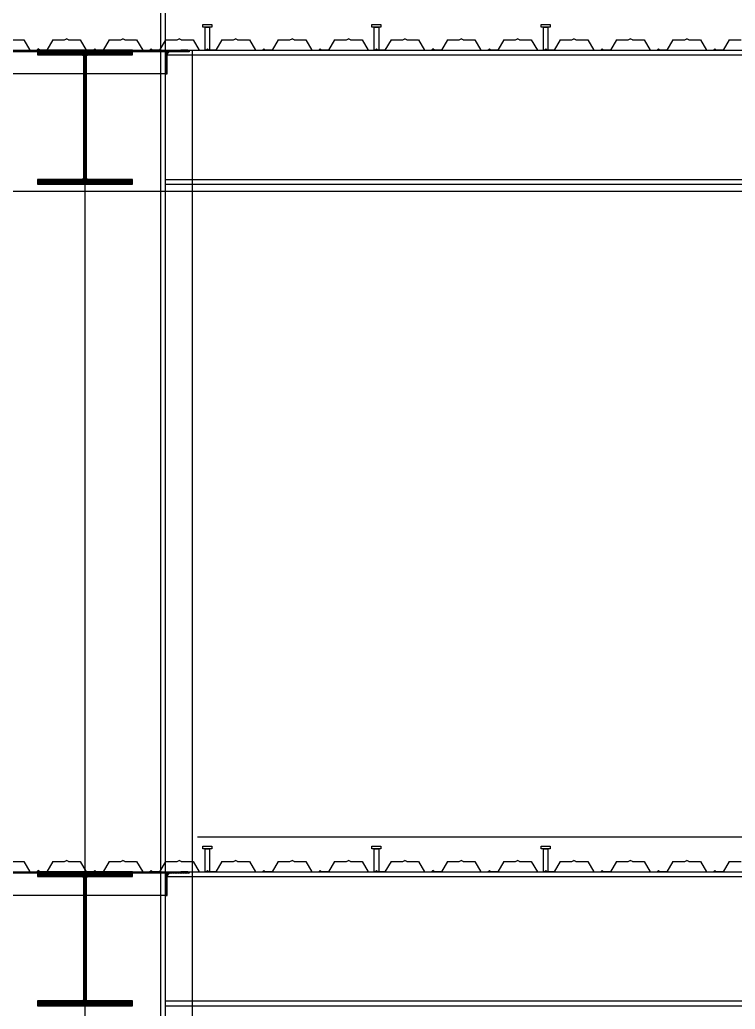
# Model space of a CAD drawing. Header units: millimetres. Extents: x 2148 to 2681, y 758 to 986.
# Drawn here: x 2207.137 to 2208.66, y 857.54 to 859.647 of the extents above; entities that cross this region are included whole.
import ezdxf

# ---------------------------------------------------------------- set-up
doc = ezdxf.new("R2010")
doc.units = ezdxf.units.MM
doc.linetypes.add('CENTER2', pattern=[28.575, 19.05, -3.175, 3.175, -3.175])
doc.linetypes.add('HIDDEN', pattern=[0.375, 0.25, -0.125])
for name, color, linetype in [('D', 1, 'Continuous'), ('HATCH', 8, 'Continuous'), ('Layer2', 8, 'Continuous'), ('S_GRID LINES', 252, 'Continuous')]:
    doc.layers.add(name, color=color, linetype=linetype)

msp = doc.modelspace()

# ---------------------------------------------------------------- hatches: boundary and pattern name
at = {"layer": 'HATCH', "ltscale": 0.5}
h = msp.add_hatch(dxfattribs=at)
h.set_pattern_fill('ANSI31', color=256, scale=0.01, style=0)
h.set_pattern_definition([(45, (81949.5428316, 3608.1356654), (-0.000883883476483, 0.000883883476483), [])])
edge = h.paths.add_edge_path()
edge.add_line((2207.3770294, 859.3070589), (2207.282722, 859.3070589))
edge.add_arc((2207.282722, 859.3109586), 0.0038997, 174.0972671, 270, ccw=False)
edge.add_line((2207.2788429, 859.3113597), (2207.2788429, 859.5677582))
edge.add_arc((2207.282722, 859.5681592), 0.0038997, 89.6345547, 185.9027329, ccw=False)
edge.add_line((2207.2827468, 859.5720589), (2207.3770294, 859.5720589))
edge.add_line((2207.3770294, 859.5720589), (2207.3770294, 859.5820589))
edge.add_line((2207.3770294, 859.5820589), (2207.1749263, 859.5820589))
edge.add_line((2207.1749263, 859.5820589), (2207.1749263, 859.5720589))
edge.add_line((2207.1749263, 859.5720589), (2207.2689346, 859.5720589))
edge.add_arc((2207.2689595, 859.5681592), 0.0038997, -4.2920933, 90.3654453, ccw=False)
edge.add_line((2207.2728483, 859.5678674), (2207.2728483, 859.3112505))
edge.add_arc((2207.2689595, 859.3109586), 0.0038997, -90, 4.2920933, ccw=False)
edge.add_line((2207.2689595, 859.3070589), (2207.1749263, 859.3070589))
edge.add_line((2207.1749263, 859.3070589), (2207.1749263, 859.2970589))
edge.add_line((2207.1749263, 859.2970589), (2207.3770294, 859.2970589))
edge.add_line((2207.3770294, 859.2970589), (2207.3770294, 859.3070589))
h = msp.add_hatch(dxfattribs=at)
h.set_pattern_fill('ANSI31', color=256, scale=0.01, style=0)
h.set_pattern_definition([(135, (-77543.9914518, 3608.1356654), (0.000883883476483, 0.000883883476483), [])])
h.paths.add_polyline_path([(2207.45048, 859.5726456, -0.318843234), (2207.456774, 859.5790589), (2207.4473442, 859.5790589), (2207.44748, 859.5320591), (2207.45048, 859.5320591)])
h.paths.add_polyline_path([(2207.4973476, 859.5820589), (2207.4973476, 859.5790589), (2207.4473442, 859.5790589), (2207.4473355, 859.5820589)])
h = msp.add_hatch(dxfattribs=at)
h.set_pattern_fill('ANSI31', color=256, scale=0.01, style=0)
h.set_pattern_definition([(45, (81949.5428316, 3606.3856654), (-0.000883883476483, 0.000883883476483), [])])
edge = h.paths.add_edge_path()
edge.add_line((2207.3770294, 857.5570589), (2207.282722, 857.5570589))
edge.add_arc((2207.282722, 857.5609586), 0.0038997, 174.0972671, 270, ccw=False)
edge.add_line((2207.2788429, 857.5613597), (2207.2788429, 857.8177582))
edge.add_arc((2207.282722, 857.8181592), 0.0038997, 89.6345547, 185.9027329, ccw=False)
edge.add_line((2207.2827468, 857.8220589), (2207.3770294, 857.8220589))
edge.add_line((2207.3770294, 857.8220589), (2207.3770294, 857.8320589))
edge.add_line((2207.3770294, 857.8320589), (2207.1749263, 857.8320589))
edge.add_line((2207.1749263, 857.8320589), (2207.1749263, 857.8220589))
edge.add_line((2207.1749263, 857.8220589), (2207.2689346, 857.8220589))
edge.add_arc((2207.2689595, 857.8181592), 0.0038997, -4.2920933, 90.3654453, ccw=False)
edge.add_line((2207.2728483, 857.8178674), (2207.2728483, 857.5612505))
edge.add_arc((2207.2689595, 857.5609586), 0.0038997, -90, 4.2920933, ccw=False)
edge.add_line((2207.2689595, 857.5570589), (2207.1749263, 857.5570589))
edge.add_line((2207.1749263, 857.5570589), (2207.1749263, 857.5470589))
edge.add_line((2207.1749263, 857.5470589), (2207.3770294, 857.5470589))
edge.add_line((2207.3770294, 857.5470589), (2207.3770294, 857.5570589))
h = msp.add_hatch(dxfattribs=at)
h.set_pattern_fill('ANSI31', color=256, scale=0.01, style=0)
h.set_pattern_definition([(135, (-77543.9914518, 3606.3856654), (0.000883883476483, 0.000883883476483), [])])
h.paths.add_polyline_path([(2207.45048, 857.8226456, -0.318843234), (2207.456774, 857.8290589), (2207.4473442, 857.8290589), (2207.44748, 857.7820591), (2207.45048, 857.7820591)])
h.paths.add_polyline_path([(2207.4973476, 857.8320589), (2207.4973476, 857.8290589), (2207.4473442, 857.8290589), (2207.4473355, 857.8320589)])

# ---------------------------------------------------------------- linework, layer by layer
at = {"layer": 'D', "color": 3, "ltscale": 0.5}
for p, q in [((2207.4373355, 853.1570589, 0), (2207.4373355, 859.5820587, 0)), ((2207.4473355, 853.1570589, 0), (2207.4473355, 859.5820587, 0))]:
    msp.add_line(p, q, dxfattribs=at)
at = {"layer": 'D', "ltscale": 0.5}
for p, q in [((2207.4473355, 859.5820589, 0), (2211.6043557, 859.5820589, 0)), ((2207.4973476, 859.5790589, 0), (2207.0543436, 859.5790589, 0)), ((2207.4473355, 859.5720589, 0), (2211.6043557, 859.5720589, 0)), ((2207.45048, 859.5320591, 0), (2207.1012112, 859.5320591, 0)), ((2207.4473355, 859.3070589, 0), (2211.6043557, 859.3070589, 0)), ((2207.4473355, 859.2970589, 0), (2211.6043557, 859.2970589, 0)), ((2207.5150672, 857.9070589, 0.0000001), (2211.5350672, 857.9070589, 0.0000001)), ((2207.5150672, 857.9070589, 0), (2211.9470241, 857.9070589, 0)), ((2207.4473355, 857.8320589, 0), (2211.6043557, 857.8320589, 0)), ((2207.4973476, 857.8290589, 0), (2207.0543436, 857.8290589, 0)), ((2207.4473355, 857.8220589, 0), (2211.6043557, 857.8220589, 0)), ((2207.45048, 857.7820591, 0), (2207.1012112, 857.7820591, 0)), ((2207.4473355, 857.5570589, 0), (2211.6043557, 857.5570589, 0)), ((2207.4473355, 857.5470589, 0), (2211.6043557, 857.5470589, 0))]:
    msp.add_line(p, q, dxfattribs=at)
at = {"layer": 'D', "color": 3, "ltscale": 0.5, "elevation": 0}
for points in [[(2207.3770294, 859.3070589), (2207.282722, 859.3070589, -0.444720244), (2207.2788429, 859.3113597), (2207.2788429, 859.5677582, -0.446631522), (2207.2827468, 859.5720589), (2207.3770294, 859.5720589), (2207.3770294, 859.5820589), (2207.1749263, 859.5820589), (2207.1749263, 859.5720589), (2207.2689346, 859.5720589, -0.438228127), (2207.2728483, 859.5678674), (2207.2728483, 859.3112505, -0.436328672), (2207.2689595, 859.3070589), (2207.1749263, 859.3070589), (2207.1749263, 859.2970589), (2207.3770294, 859.2970589)], [(2207.3770294, 857.5570589), (2207.282722, 857.5570589, -0.444720244), (2207.2788429, 857.5613597), (2207.2788429, 857.8177582, -0.446631522), (2207.2827468, 857.8220589), (2207.3770294, 857.8220589), (2207.3770294, 857.8320589), (2207.1749263, 857.8320589), (2207.1749263, 857.8220589), (2207.2689346, 857.8220589, -0.438228127), (2207.2728483, 857.8178674), (2207.2728483, 857.5612505, -0.436328672), (2207.2689595, 857.5570589), (2207.1749263, 857.5570589), (2207.1749263, 857.5470589), (2207.3770294, 857.5470589)]]:
    msp.add_lwpolyline(points, format="xyb", close=True, dxfattribs=at)
at = {"layer": 'HATCH', "ltscale": 0.5}
for p, q in [((2207.1208375, 859.6042302, 0), (2207.1458375, 859.6042302, 0)), ((2207.1458375, 859.6042302, 0), (2207.158698, 859.5820589, 0)), ((2207.2072177, 859.6042302, 0), (2207.1943572, 859.5820589, 0)), ((2207.2072177, 859.6042302, 0), (2207.2322177, 859.6042302, 0)), ((2207.2322177, 859.6042302, 0), (2207.2365311, 859.6065789, -0.0000002)), ((2207.2408444, 859.6042302, 0), (2207.2365311, 859.6065789, -0.0000002)), ((2207.2408444, 859.6042302, 0), (2207.2658444, 859.6042302, 0)), ((2207.2658444, 859.6042302, 0), (2207.2787049, 859.5820589, 0)), ((2207.3272246, 859.6042302, 0), (2207.3143641, 859.5820589, 0)), ((2207.3272246, 859.6042302, 0), (2207.3522246, 859.6042302, 0)), ((2207.3522246, 859.6042302, 0), (2207.356538, 859.6065789, -0.0000002)), ((2207.3608513, 859.6042302, 0), (2207.356538, 859.6065789, -0.0000002)), ((2207.3608513, 859.6042302, 0), (2207.3858513, 859.6042302, 0)), ((2207.3858513, 859.6042302, 0), (2207.3987118, 859.5820589, 0)), ((2207.4472315, 859.6042302, 0), (2207.434371, 859.5820589, 0)), ((2207.4472315, 859.6042302, 0), (2207.4722315, 859.6042302, 0)), ((2207.4722315, 859.6042302, 0), (2207.4765449, 859.6065789, -0.0000002)), ((2207.4808583, 859.6042302, 0), (2207.4765449, 859.6065789, -0.0000002)), ((2207.4808583, 859.6042302, 0), (2207.5058583, 859.6042302, 0)), ((2207.5058583, 859.6042302, 0), (2207.5187188, 859.5820589, 0)), ((2207.5672385, 859.6042302, 0), (2207.554378, 859.5820589, 0)), ((2207.5672385, 859.6042302, 0), (2207.5922385, 859.6042302, 0)), ((2207.5922385, 859.6042302, 0), (2207.5965518, 859.6065789, -0.0000002)), ((2207.6008652, 859.6042302, 0), (2207.5965518, 859.6065789, -0.0000002)), ((2207.6008652, 859.6042302, 0), (2207.6258652, 859.6042302, 0)), ((2207.6258652, 859.6042302, 0), (2207.6387257, 859.5820589, 0)), ((2207.6872454, 859.6042302, 0), (2207.6743849, 859.5820589, 0)), ((2207.6872454, 859.6042302, 0), (2207.7122454, 859.6042302, 0)), ((2207.7122454, 859.6042302, 0), (2207.7165587, 859.6065789, -0.0000002)), ((2207.7208721, 859.6042302, 0), (2207.7165587, 859.6065789, -0.0000002)), ((2207.7208721, 859.6042302, 0), (2207.7458721, 859.6042302, 0)), ((2207.7458721, 859.6042302, 0), (2207.7587326, 859.5820589, 0)), ((2207.8072523, 859.6042302, 0), (2207.7943918, 859.5820589, 0)), ((2207.8072523, 859.6042302, 0), (2207.8322523, 859.6042302, 0)), ((2207.8322523, 859.6042302, 0), (2207.8365657, 859.6065789, -0.0000002)), ((2207.840879, 859.6042302, 0), (2207.8365657, 859.6065789, -0.0000002)), ((2207.840879, 859.6042302, 0), (2207.865879, 859.6042302, 0)), ((2207.865879, 859.6042302, 0), (2207.8787395, 859.5820589, 0)), ((2207.9272592, 859.6042302, 0), (2207.9143987, 859.5820589, 0)), ((2207.9272592, 859.6042302, 0), (2207.9522592, 859.6042302, 0)), ((2207.9522592, 859.6042302, 0), (2207.9565726, 859.6065789, -0.0000002)), ((2207.9608859, 859.6042302, 0), (2207.9565726, 859.6065789, -0.0000002)), ((2207.9608859, 859.6042302, 0), (2207.9858859, 859.6042302, 0)), ((2207.9858859, 859.6042302, 0), (2207.9987464, 859.5820589, 0)), ((2208.0472661, 859.6042302, 0), (2208.0344056, 859.5820589, 0)), ((2208.0472661, 859.6042302, 0), (2208.0722661, 859.6042302, 0)), ((2208.0722661, 859.6042302, 0), (2208.0765795, 859.6065789, -0.0000002)), ((2208.0808928, 859.6042302, 0), (2208.0765795, 859.6065789, -0.0000002)), ((2208.0808928, 859.6042302, 0), (2208.1058928, 859.6042302, 0)), ((2208.1058928, 859.6042302, 0), (2208.1187534, 859.5820589, 0)), ((2208.1672731, 859.6042302, 0), (2208.1544125, 859.5820589, 0)), ((2208.1672731, 859.6042302, 0), (2208.1922731, 859.6042302, 0)), ((2208.1922731, 859.6042302, 0), (2208.1965864, 859.6065789, -0.0000002)), ((2208.2008998, 859.6042302, 0), (2208.1965864, 859.6065789, -0.0000002)), ((2208.2008998, 859.6042302, 0), (2208.2258998, 859.6042302, 0)), ((2208.2258998, 859.6042302, 0), (2208.2387603, 859.5820589, 0)), ((2208.28728, 859.6042302, 0), (2208.2744195, 859.5820589, 0)), ((2208.28728, 859.6042302, 0), (2208.31228, 859.6042302, 0)), ((2208.31228, 859.6042302, 0), (2208.3165933, 859.6065789, -0.0000002)), ((2208.3209067, 859.6042302, 0), (2208.3165933, 859.6065789, -0.0000002)), ((2208.3209067, 859.6042302, 0), (2208.3459067, 859.6042302, 0)), ((2208.3459067, 859.6042302, 0), (2208.3587672, 859.5820589, 0)), ((2208.4072869, 859.6042302, 0), (2208.3944264, 859.5820589, 0)), ((2208.4072869, 859.6042302, 0), (2208.4322869, 859.6042302, 0)), ((2208.4322869, 859.6042302, 0), (2208.4366002, 859.6065789, -0.0000002)), ((2208.4409136, 859.6042302, 0), (2208.4366002, 859.6065789, -0.0000002)), ((2208.4409136, 859.6042302, 0), (2208.4659136, 859.6042302, 0)), ((2208.4659136, 859.6042302, 0), (2208.4787741, 859.5820589, 0)), ((2208.5272938, 859.6042302, 0), (2208.5144333, 859.5820589, 0)), ((2208.5272938, 859.6042302, 0), (2208.5522938, 859.6042302, 0)), ((2208.5522938, 859.6042302, 0), (2208.5566072, 859.6065789, -0.0000002)), ((2208.5609205, 859.6042302, 0), (2208.5566072, 859.6065789, -0.0000002)), ((2208.5609205, 859.6042302, 0), (2208.5859205, 859.6042302, 0)), ((2208.5859205, 859.6042302, 0), (2208.598781, 859.5820589, 0)), ((2208.6473007, 859.6042302, 0), (2208.6344402, 859.5820589, 0)), ((2208.6473007, 859.6042302, 0), (2208.6723007, 859.6042302, 0)), ((2207.0543436, 859.5820589, 0), (2207.4973476, 859.5820589, 0)), ((2207.158698, 859.5820589, 0), (2207.173556, 859.5820589, 0)), ((2207.173556, 859.5820589, 0), (2207.1765276, 859.5853369, -0.0000002)), ((2207.1794992, 859.5820589, 0), (2207.1765276, 859.5853369, -0.0000002)), ((2207.1943572, 859.5820589, 0), (2207.1794992, 859.5820589, 0)), ((2207.2787049, 859.5820589, 0), (2207.2935629, 859.5820589, 0)), ((2207.2935629, 859.5820589, 0), (2207.2965345, 859.5853369, -0.0000002)), ((2207.2995061, 859.5820589, 0), (2207.2965345, 859.5853369, -0.0000002)), ((2207.3143641, 859.5820589, 0), (2207.2995061, 859.5820589, 0)), ((2207.3987118, 859.5820589, 0), (2207.4135698, 859.5820589, 0)), ((2207.4135698, 859.5820589, 0), (2207.4165414, 859.5853369, -0.0000002)), ((2207.419513, 859.5820589, 0), (2207.4165414, 859.5853369, -0.0000002)), ((2207.434371, 859.5820589, 0), (2207.419513, 859.5820589, 0)), ((2207.4473355, 859.5820589, 0), (2207.44748, 859.5320591, 0)), ((2207.4590786, 859.5820589, 0), (2207.4739366, 859.5820589, 0)), ((2207.4947378, 859.5820589, 0), (2207.4798798, 859.5820589, 0)), ((2207.4973476, 859.5820589, 0), (2207.4973476, 859.5790589, 0)), ((2207.5187188, 859.5820589, 0), (2207.5335768, 859.5820589, 0)), ((2207.5335768, 859.5820589, 0), (2207.5365484, 859.5853369, -0.0000002)), ((2207.53952, 859.5820589, 0), (2207.5365484, 859.5853369, -0.0000002)), ((2207.554378, 859.5820589, 0), (2207.53952, 859.5820589, 0)), ((2207.6387257, 859.5820589, 0), (2207.6535837, 859.5820589, 0)), ((2207.6535837, 859.5820589, 0), (2207.6565553, 859.5853369, -0.0000002)), ((2207.6595269, 859.5820589, 0), (2207.6565553, 859.5853369, -0.0000002)), ((2207.6743849, 859.5820589, 0), (2207.6595269, 859.5820589, 0)), ((2207.7587326, 859.5820589, 0), (2207.7735906, 859.5820589, 0)), ((2207.7735906, 859.5820589, 0), (2207.7765622, 859.5853369, -0.0000002)), ((2207.7795338, 859.5820589, 0), (2207.7765622, 859.5853369, -0.0000002)), ((2207.7943918, 859.5820589, 0), (2207.7795338, 859.5820589, 0)), ((2207.8787395, 859.5820589, 0), (2207.8935975, 859.5820589, 0)), ((2207.8935975, 859.5820589, 0), (2207.8965691, 859.5853369, -0.0000002)), ((2207.8995407, 859.5820589, 0), (2207.8965691, 859.5853369, -0.0000002)), ((2207.9143987, 859.5820589, 0), (2207.8995407, 859.5820589, 0)), ((2207.9987464, 859.5820589, 0), (2208.0136044, 859.5820589, 0)), ((2208.0136044, 859.5820589, 0), (2208.016576, 859.5853369, -0.0000002)), ((2208.0195476, 859.5820589, 0), (2208.016576, 859.5853369, -0.0000002)), ((2208.0344056, 859.5820589, 0), (2208.0195476, 859.5820589, 0)), ((2208.1187534, 859.5820589, 0), (2208.1336113, 859.5820589, 0)), ((2208.1336113, 859.5820589, 0), (2208.1365829, 859.5853369, -0.0000002)), ((2208.1395545, 859.5820589, 0), (2208.1365829, 859.5853369, -0.0000002)), ((2208.1544125, 859.5820589, 0), (2208.1395545, 859.5820589, 0)), ((2208.2387603, 859.5820589, 0), (2208.2536183, 859.5820589, 0)), ((2208.2536183, 859.5820589, 0), (2208.2565899, 859.5853369, -0.0000002)), ((2208.2595615, 859.5820589, 0), (2208.2565899, 859.5853369, -0.0000002)), ((2208.2744195, 859.5820589, 0), (2208.2595615, 859.5820589, 0)), ((2208.3587672, 859.5820589, 0), (2208.3736252, 859.5820589, 0)), ((2208.3736252, 859.5820589, 0), (2208.3765968, 859.5853369, -0.0000002)), ((2208.3795684, 859.5820589, 0), (2208.3765968, 859.5853369, -0.0000002)), ((2208.3944264, 859.5820589, 0), (2208.3795684, 859.5820589, 0)), ((2208.4787741, 859.5820589, 0), (2208.4936321, 859.5820589, 0)), ((2208.4936321, 859.5820589, 0), (2208.4966037, 859.5853369, -0.0000002)), ((2208.4995753, 859.5820589, 0), (2208.4966037, 859.5853369, -0.0000002)), ((2208.5144333, 859.5820589, 0), (2208.4995753, 859.5820589, 0)), ((2208.598781, 859.5820589, 0), (2208.613639, 859.5820589, 0)), ((2208.613639, 859.5820589, 0), (2208.6166106, 859.5853369, -0.0000002)), ((2208.6195822, 859.5820589, 0), (2208.6166106, 859.5853369, -0.0000002)), ((2208.6344402, 859.5820589, 0), (2208.6195822, 859.5820589, 0)), ((2207.45048, 859.5320591, 0), (2207.45048, 859.5726456, 0)), ((2207.4973476, 859.5790589, 0), (2207.456774, 859.5790589, 0)), ((2207.44748, 859.5320591, 0), (2207.45048, 859.5320591, 0)), ((2207.1208375, 857.8542302, 0), (2207.1458375, 857.8542302, 0)), ((2207.1458375, 857.8542302, 0), (2207.158698, 857.8320589, 0)), ((2207.2072177, 857.8542302, 0), (2207.1943572, 857.8320589, 0)), ((2207.2072177, 857.8542302, 0), (2207.2322177, 857.8542302, 0)), ((2207.2322177, 857.8542302, 0), (2207.2365311, 857.8565789, -0.0000002)), ((2207.2408444, 857.8542302, 0), (2207.2365311, 857.8565789, -0.0000002)), ((2207.2408444, 857.8542302, 0), (2207.2658444, 857.8542302, 0)), ((2207.2658444, 857.8542302, 0), (2207.2787049, 857.8320589, 0)), ((2207.3272246, 857.8542302, 0), (2207.3143641, 857.8320589, 0)), ((2207.3272246, 857.8542302, 0), (2207.3522246, 857.8542302, 0)), ((2207.3522246, 857.8542302, 0), (2207.356538, 857.8565789, -0.0000002)), ((2207.3608513, 857.8542302, 0), (2207.356538, 857.8565789, -0.0000002)), ((2207.3608513, 857.8542302, 0), (2207.3858513, 857.8542302, 0)), ((2207.3858513, 857.8542302, 0), (2207.3987118, 857.8320589, 0)), ((2207.4472315, 857.8542302, 0), (2207.434371, 857.8320589, 0)), ((2207.4472315, 857.8542302, 0), (2207.4722315, 857.8542302, 0)), ((2207.4722315, 857.8542302, 0), (2207.4765449, 857.8565789, -0.0000002)), ((2207.4808583, 857.8542302, 0), (2207.4765449, 857.8565789, -0.0000002)), ((2207.4808583, 857.8542302, 0), (2207.5058583, 857.8542302, 0)), ((2207.5058583, 857.8542302, 0), (2207.5187188, 857.8320589, 0)), ((2207.5672385, 857.8542302, 0), (2207.554378, 857.8320589, 0)), ((2207.5672385, 857.8542302, 0), (2207.5922385, 857.8542302, 0)), ((2207.5922385, 857.8542302, 0), (2207.5965518, 857.8565789, -0.0000002)), ((2207.6008652, 857.8542302, 0), (2207.5965518, 857.8565789, -0.0000002)), ((2207.6008652, 857.8542302, 0), (2207.6258652, 857.8542302, 0)), ((2207.6258652, 857.8542302, 0), (2207.6387257, 857.8320589, 0)), ((2207.6872454, 857.8542302, 0), (2207.6743849, 857.8320589, 0)), ((2207.6872454, 857.8542302, 0), (2207.7122454, 857.8542302, 0)), ((2207.7122454, 857.8542302, 0), (2207.7165587, 857.8565789, -0.0000002)), ((2207.7208721, 857.8542302, 0), (2207.7165587, 857.8565789, -0.0000002)), ((2207.7208721, 857.8542302, 0), (2207.7458721, 857.8542302, 0)), ((2207.7458721, 857.8542302, 0), (2207.7587326, 857.8320589, 0)), ((2207.8072523, 857.8542302, 0), (2207.7943918, 857.8320589, 0)), ((2207.8072523, 857.8542302, 0), (2207.8322523, 857.8542302, 0)), ((2207.8322523, 857.8542302, 0), (2207.8365657, 857.8565789, -0.0000002)), ((2207.840879, 857.8542302, 0), (2207.8365657, 857.8565789, -0.0000002)), ((2207.840879, 857.8542302, 0), (2207.865879, 857.8542302, 0)), ((2207.865879, 857.8542302, 0), (2207.8787395, 857.8320589, 0)), ((2207.9272592, 857.8542302, 0), (2207.9143987, 857.8320589, 0)), ((2207.9272592, 857.8542302, 0), (2207.9522592, 857.8542302, 0)), ((2207.9522592, 857.8542302, 0), (2207.9565726, 857.8565789, -0.0000002)), ((2207.9608859, 857.8542302, 0), (2207.9565726, 857.8565789, -0.0000002)), ((2207.9608859, 857.8542302, 0), (2207.9858859, 857.8542302, 0)), ((2207.9858859, 857.8542302, 0), (2207.9987464, 857.8320589, 0)), ((2208.0472661, 857.8542302, 0), (2208.0344056, 857.8320589, 0)), ((2208.0472661, 857.8542302, 0), (2208.0722661, 857.8542302, 0)), ((2208.0722661, 857.8542302, 0), (2208.0765795, 857.8565789, -0.0000002)), ((2208.0808928, 857.8542302, 0), (2208.0765795, 857.8565789, -0.0000002)), ((2208.0808928, 857.8542302, 0), (2208.1058928, 857.8542302, 0)), ((2208.1058928, 857.8542302, 0), (2208.1187534, 857.8320589, 0)), ((2208.1672731, 857.8542302, 0), (2208.1544125, 857.8320589, 0)), ((2208.1672731, 857.8542302, 0), (2208.1922731, 857.8542302, 0)), ((2208.1922731, 857.8542302, 0), (2208.1965864, 857.8565789, -0.0000002)), ((2208.2008998, 857.8542302, 0), (2208.1965864, 857.8565789, -0.0000002)), ((2208.2008998, 857.8542302, 0), (2208.2258998, 857.8542302, 0)), ((2208.2258998, 857.8542302, 0), (2208.2387603, 857.8320589, 0)), ((2208.28728, 857.8542302, 0), (2208.2744195, 857.8320589, 0)), ((2208.28728, 857.8542302, 0), (2208.31228, 857.8542302, 0)), ((2208.31228, 857.8542302, 0), (2208.3165933, 857.8565789, -0.0000002)), ((2208.3209067, 857.8542302, 0), (2208.3165933, 857.8565789, -0.0000002)), ((2208.3209067, 857.8542302, 0), (2208.3459067, 857.8542302, 0)), ((2208.3459067, 857.8542302, 0), (2208.3587672, 857.8320589, 0)), ((2208.4072869, 857.8542302, 0), (2208.3944264, 857.8320589, 0)), ((2208.4072869, 857.8542302, 0), (2208.4322869, 857.8542302, 0)), ((2208.4322869, 857.8542302, 0), (2208.4366002, 857.8565789, -0.0000002)), ((2208.4409136, 857.8542302, 0), (2208.4366002, 857.8565789, -0.0000002)), ((2208.4409136, 857.8542302, 0), (2208.4659136, 857.8542302, 0)), ((2208.4659136, 857.8542302, 0), (2208.4787741, 857.8320589, 0)), ((2208.5272938, 857.8542302, 0), (2208.5144333, 857.8320589, 0)), ((2208.5272938, 857.8542302, 0), (2208.5522938, 857.8542302, 0)), ((2208.5522938, 857.8542302, 0), (2208.5566072, 857.8565789, -0.0000002)), ((2208.5609205, 857.8542302, 0), (2208.5566072, 857.8565789, -0.0000002)), ((2208.5609205, 857.8542302, 0), (2208.5859205, 857.8542302, 0)), ((2208.5859205, 857.8542302, 0), (2208.598781, 857.8320589, 0)), ((2208.6473007, 857.8542302, 0), (2208.6344402, 857.8320589, 0)), ((2208.6473007, 857.8542302, 0), (2208.6723007, 857.8542302, 0)), ((2207.0543436, 857.8320589, 0), (2207.4973476, 857.8320589, 0)), ((2207.158698, 857.8320589, 0), (2207.173556, 857.8320589, 0)), ((2207.173556, 857.8320589, 0), (2207.1765276, 857.8353369, -0.0000002)), ((2207.1794992, 857.8320589, 0), (2207.1765276, 857.8353369, -0.0000002)), ((2207.1943572, 857.8320589, 0), (2207.1794992, 857.8320589, 0)), ((2207.2787049, 857.8320589, 0), (2207.2935629, 857.8320589, 0)), ((2207.2935629, 857.8320589, 0), (2207.2965345, 857.8353369, -0.0000002)), ((2207.2995061, 857.8320589, 0), (2207.2965345, 857.8353369, -0.0000002)), ((2207.3143641, 857.8320589, 0), (2207.2995061, 857.8320589, 0)), ((2207.3987118, 857.8320589, 0), (2207.4135698, 857.8320589, 0)), ((2207.4135698, 857.8320589, 0), (2207.4165414, 857.8353369, -0.0000002)), ((2207.419513, 857.8320589, 0), (2207.4165414, 857.8353369, -0.0000002)), ((2207.434371, 857.8320589, 0), (2207.419513, 857.8320589, 0)), ((2207.4473355, 857.8320589, 0), (2207.44748, 857.7820591, 0)), ((2207.4590786, 857.8320589, 0), (2207.4739366, 857.8320589, 0)), ((2207.4947378, 857.8320589, 0), (2207.4798798, 857.8320589, 0)), ((2207.4973476, 857.8320589, 0), (2207.4973476, 857.8290589, 0)), ((2207.5187188, 857.8320589, 0), (2207.5335768, 857.8320589, 0)), ((2207.5335768, 857.8320589, 0), (2207.5365484, 857.8353369, -0.0000002)), ((2207.53952, 857.8320589, 0), (2207.5365484, 857.8353369, -0.0000002)), ((2207.554378, 857.8320589, 0), (2207.53952, 857.8320589, 0)), ((2207.6387257, 857.8320589, 0), (2207.6535837, 857.8320589, 0)), ((2207.6535837, 857.8320589, 0), (2207.6565553, 857.8353369, -0.0000002)), ((2207.6595269, 857.8320589, 0), (2207.6565553, 857.8353369, -0.0000002)), ((2207.6743849, 857.8320589, 0), (2207.6595269, 857.8320589, 0)), ((2207.7587326, 857.8320589, 0), (2207.7735906, 857.8320589, 0)), ((2207.7735906, 857.8320589, 0), (2207.7765622, 857.8353369, -0.0000002)), ((2207.7795338, 857.8320589, 0), (2207.7765622, 857.8353369, -0.0000002)), ((2207.7943918, 857.8320589, 0), (2207.7795338, 857.8320589, 0)), ((2207.8787395, 857.8320589, 0), (2207.8935975, 857.8320589, 0)), ((2207.8935975, 857.8320589, 0), (2207.8965691, 857.8353369, -0.0000002)), ((2207.8995407, 857.8320589, 0), (2207.8965691, 857.8353369, -0.0000002)), ((2207.9143987, 857.8320589, 0), (2207.8995407, 857.8320589, 0)), ((2207.9987464, 857.8320589, 0), (2208.0136044, 857.8320589, 0)), ((2208.0136044, 857.8320589, 0), (2208.016576, 857.8353369, -0.0000002)), ((2208.0195476, 857.8320589, 0), (2208.016576, 857.8353369, -0.0000002)), ((2208.0344056, 857.8320589, 0), (2208.0195476, 857.8320589, 0)), ((2208.1187534, 857.8320589, 0), (2208.1336113, 857.8320589, 0)), ((2208.1336113, 857.8320589, 0), (2208.1365829, 857.8353369, -0.0000002)), ((2208.1395545, 857.8320589, 0), (2208.1365829, 857.8353369, -0.0000002)), ((2208.1544125, 857.8320589, 0), (2208.1395545, 857.8320589, 0)), ((2208.2387603, 857.8320589, 0), (2208.2536183, 857.8320589, 0)), ((2208.2536183, 857.8320589, 0), (2208.2565899, 857.8353369, -0.0000002)), ((2208.2595615, 857.8320589, 0), (2208.2565899, 857.8353369, -0.0000002)), ((2208.2744195, 857.8320589, 0), (2208.2595615, 857.8320589, 0)), ((2208.3587672, 857.8320589, 0), (2208.3736252, 857.8320589, 0)), ((2208.3736252, 857.8320589, 0), (2208.3765968, 857.8353369, -0.0000002)), ((2208.3795684, 857.8320589, 0), (2208.3765968, 857.8353369, -0.0000002)), ((2208.3944264, 857.8320589, 0), (2208.3795684, 857.8320589, 0)), ((2208.4787741, 857.8320589, 0), (2208.4936321, 857.8320589, 0)), ((2208.4936321, 857.8320589, 0), (2208.4966037, 857.8353369, -0.0000002)), ((2208.4995753, 857.8320589, 0), (2208.4966037, 857.8353369, -0.0000002)), ((2208.5144333, 857.8320589, 0), (2208.4995753, 857.8320589, 0)), ((2208.598781, 857.8320589, 0), (2208.613639, 857.8320589, 0)), ((2208.613639, 857.8320589, 0), (2208.6166106, 857.8353369, -0.0000002)), ((2208.6195822, 857.8320589, 0), (2208.6166106, 857.8353369, -0.0000002)), ((2208.6344402, 857.8320589, 0), (2208.6195822, 857.8320589, 0)), ((2207.45048, 857.7820591, 0), (2207.45048, 857.8226456, 0)), ((2207.4973476, 857.8290589, 0), (2207.456774, 857.8290589, 0)), ((2207.44748, 857.7820591, 0), (2207.45048, 857.7820591, 0))]:
    msp.add_line(p, q, dxfattribs=at)
at = {"layer": 'HATCH', "linetype": 'ByBlock', "ltscale": 0.5}
for p, q in [((2207.5045099, 853.1451538, 0), (2207.5045099, 859.5820589, 0)), ((2203.0150672, 859.2820589, 0), (2207.4473355, 859.2820589, 0)), ((2207.4473355, 859.2820589, 0), (2211.5350672, 859.2820589, 0))]:
    msp.add_line(p, q, dxfattribs=at)
at = {"layer": 'HATCH', "ltscale": 0.5, "elevation": 0}
for points in [[(2207.5267387, 859.6370336), (2207.5457455, 859.6370336), (2207.5457455, 859.6309804), (2207.5267387, 859.6309804)], [(2207.5317104, 859.6309804), (2207.5411486, 859.6309804), (2207.5411486, 859.5820589), (2207.5317104, 859.5820589)], [(2207.8867595, 859.6370336), (2207.9057663, 859.6370336), (2207.9057663, 859.6309804), (2207.8867595, 859.6309804)], [(2207.8917312, 859.6309804), (2207.9011694, 859.6309804), (2207.9011694, 859.5820589), (2207.8917312, 859.5820589)], [(2208.2467802, 859.6370336), (2208.265787, 859.6370336), (2208.265787, 859.6309804), (2208.2467802, 859.6309804)], [(2208.251752, 859.6309804), (2208.2611901, 859.6309804), (2208.2611901, 859.5820589), (2208.251752, 859.5820589)], [(2207.5267387, 857.8870336), (2207.5457455, 857.8870336), (2207.5457455, 857.8809804), (2207.5267387, 857.8809804)], [(2207.5317104, 857.8809804), (2207.5411486, 857.8809804), (2207.5411486, 857.8320589), (2207.5317104, 857.8320589)], [(2207.8867595, 857.8870336), (2207.9057663, 857.8870336), (2207.9057663, 857.8809804), (2207.8867595, 857.8809804)], [(2207.8917312, 857.8809804), (2207.9011694, 857.8809804), (2207.9011694, 857.8320589), (2207.8917312, 857.8320589)], [(2208.2467802, 857.8870336), (2208.265787, 857.8870336), (2208.265787, 857.8809804), (2208.2467802, 857.8809804)], [(2208.251752, 857.8809804), (2208.2611901, 857.8809804), (2208.2611901, 857.8320589), (2208.251752, 857.8320589)]]:
    msp.add_lwpolyline(points, close=True, dxfattribs=at)
for points in [[(2207.4473355, 859.5820589), (2207.4973476, 859.5820589)], [(2207.4473355, 857.8320589), (2207.4973476, 857.8320589)]]:
    msp.add_lwpolyline(points, dxfattribs=at)
at = {"layer": 'HATCH', "ltscale": 0.5}
for centre in [(2207.4581444, 859.5714189, 0), (2207.4581444, 857.8214189, 0)]:
    msp.add_arc(centre, 0.0077619, 100.1689066, 170.9070269, dxfattribs=at)
at = {"layer": 'Layer2', "color": 3, "linetype": 'HIDDEN', "ltscale": 0.4}
for p, q in [((2207.4373808, 859.5820586, 0), (2207.4373808, 861.5458582, 0)), ((2207.4473808, 859.5820586, 0), (2207.4473808, 861.5458582, 0))]:
    msp.add_line(p, q, dxfattribs=at)
at = {"layer": 'S_GRID LINES', "linetype": 'CENTER2', "ltscale": 0.2}
msp.add_line((2207.2757471, 865.0255267, 0), (2207.2756797, 852.2820589, 0), dxfattribs=at)

doc.saveas('drawing.dxf')
